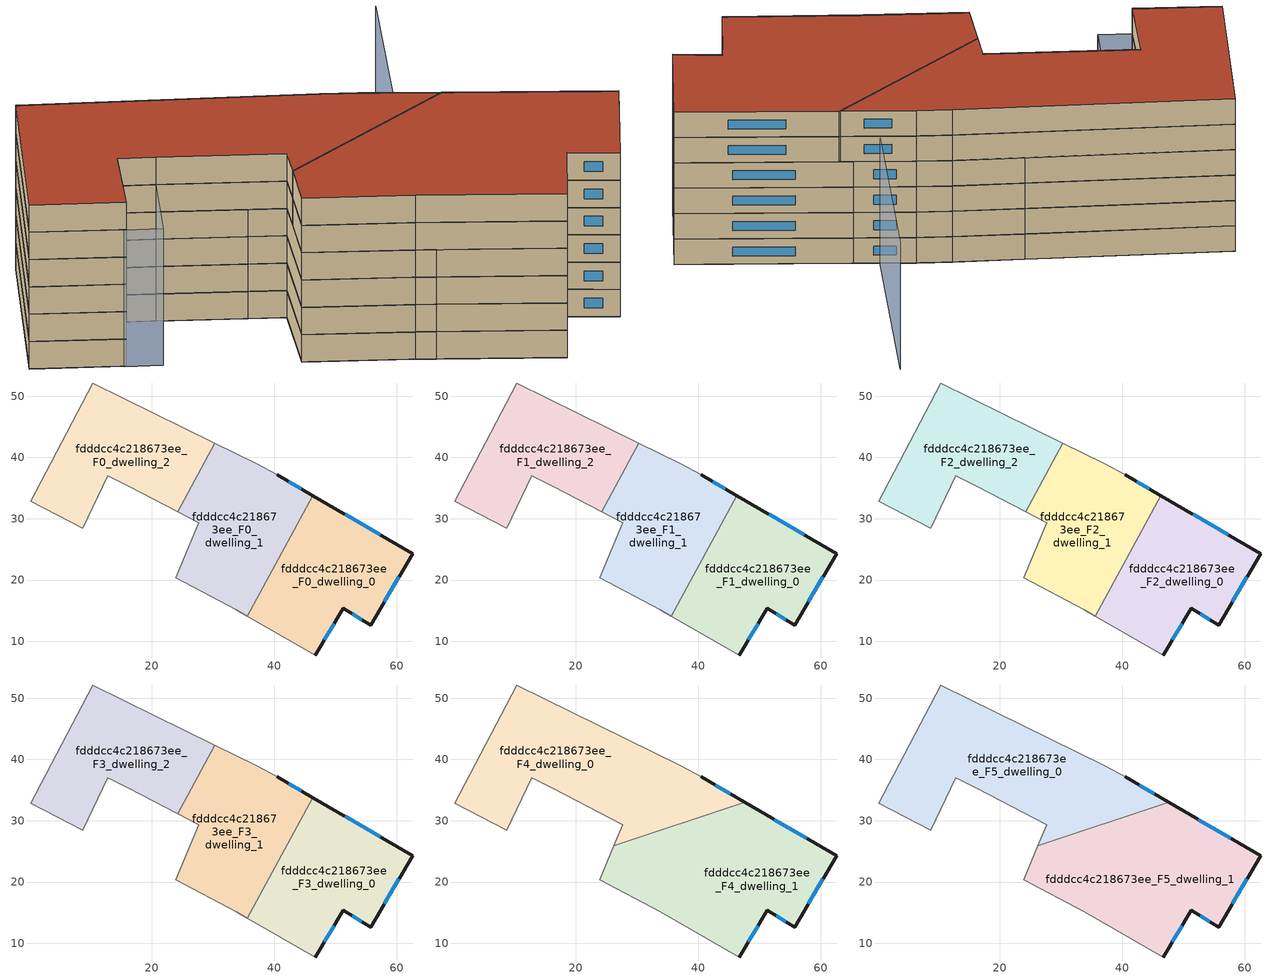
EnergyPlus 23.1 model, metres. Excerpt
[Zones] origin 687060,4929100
fdddcc4c218673ee_F0_dwelling_0
 floor ground (EU_floor_Construction): 55.78,12.64 62.6,24.29 46.3,33.79 35.65,14.08 46.74,7.76 51.3,15.37 z0
 wall outside (EU_wall_Construction): 46.3,33.79 62.6,24.29 55.78,12.64 51.3,15.37 46.74,7.76 z0:3
 wall adiabatic (EU_wall_Construction): 46.74,7.76 35.65,14.08 z0:3
 wall to fdddcc4c218673ee_F0_dwelling_1 (EU_wall_Construction): 35.65,14.08 46.3,33.79 z0:3
 window (EU_Window_Construction): 49.81,12.9 48.22,10.24 / 51.6,30.7 57.3,27.38 / 60.38,20.51 57.99,16.43 / 54.32,13.53 52.75,14.49 z0.98:2.02
fdddcc4c218673ee_F0_dwelling_1
 floor ground (EU_floor_Construction): 35.65,14.08 46.3,33.79 40.51,37.16 37.18,38.94 30.35,42.31 24.3,31.12 27.68,29.34 23.95,20.36 33.81,15.12 z0
 wall outside (EU_wall_Construction): 40.51,37.16 46.3,33.79 z0:3
 wall adiabatic (EU_wall_Construction): 35.65,14.08 33.81,15.12 23.95,20.36 27.68,29.34 24.3,31.12 / 30.35,42.31 37.18,38.94 40.51,37.16 z0:3
 wall to fdddcc4c218673ee_F0_dwelling_2 (EU_wall_Construction): 24.3,31.12 30.35,42.31 z0:3
 window (EU_Window_Construction): 42.39,36.07 44.42,34.89 z0.98:2.02
fdddcc4c218673ee_F0_dwelling_2
 floor ground (EU_floor_Construction): 24.3,31.12 30.35,42.31 10.37,52.15 0.32,32.87 8.76,28.46 12.88,37.04 16.29,35.33 z0
 wall adiabatic (EU_wall_Construction): 24.3,31.12 16.29,35.33 12.88,37.04 8.76,28.46 0.32,32.87 10.37,52.15 30.35,42.31 z0:3
fdddcc4c218673ee_F1_dwelling_0
 floor to fdddcc4c218673ee_F0_dwelling_0 (EU_floor_Construction): 55.78,12.64 62.6,24.29 46.3,33.79 35.65,14.08 46.74,7.76 51.3,15.37 z3
 wall outside (EU_wall_Construction): 46.3,33.79 62.6,24.29 55.78,12.64 51.3,15.37 46.74,7.76 z3:6
 wall adiabatic (EU_wall_Construction): 46.74,7.76 35.65,14.08 z3:6
 wall to fdddcc4c218673ee_F1_dwelling_1 (EU_wall_Construction): 35.65,14.08 46.3,33.79 z3:6
 window (EU_Window_Construction): 49.81,12.9 48.22,10.24 / 51.6,30.7 57.3,27.38 / 60.38,20.51 57.99,16.43 / 54.32,13.53 52.75,14.49 z3.98:5.02
fdddcc4c218673ee_F1_dwelling_1
 floor to fdddcc4c218673ee_F0_dwelling_1 (EU_floor_Construction): 35.65,14.08 46.3,33.79 40.51,37.16 37.18,38.94 30.35,42.31 24.3,31.12 27.68,29.34 23.95,20.36 33.81,15.12 z3
 wall outside (EU_wall_Construction): 40.51,37.16 46.3,33.79 z3:6
 wall adiabatic (EU_wall_Construction): 35.65,14.08 33.81,15.12 23.95,20.36 27.68,29.34 24.3,31.12 / 30.35,42.31 37.18,38.94 40.51,37.16 z3:6
 wall to fdddcc4c218673ee_F1_dwelling_2 (EU_wall_Construction): 24.3,31.12 30.35,42.31 z3:6
 window (EU_Window_Construction): 42.39,36.07 44.42,34.89 z3.98:5.02
fdddcc4c218673ee_F1_dwelling_2
 floor to fdddcc4c218673ee_F0_dwelling_2 (EU_floor_Construction): 24.3,31.12 30.35,42.31 10.37,52.15 0.32,32.87 8.76,28.46 12.88,37.04 16.29,35.33 z3
 wall adiabatic (EU_wall_Construction): 24.3,31.12 16.29,35.33 12.88,37.04 8.76,28.46 0.32,32.87 10.37,52.15 30.35,42.31 z3:6
fdddcc4c218673ee_F2_dwelling_0
 floor to fdddcc4c218673ee_F1_dwelling_0 (EU_floor_Construction): 55.78,12.64 62.6,24.29 46.3,33.79 35.65,14.08 46.74,7.76 51.3,15.37 z6
 wall outside (EU_wall_Construction): 46.3,33.79 62.6,24.29 55.78,12.64 51.3,15.37 46.74,7.76 z6:9
 wall adiabatic (EU_wall_Construction): 46.74,7.76 35.65,14.08 z6:9
 wall to fdddcc4c218673ee_F2_dwelling_1 (EU_wall_Construction): 35.65,14.08 46.3,33.79 z6:9
 window (EU_Window_Construction): 49.81,12.9 48.22,10.24 / 51.6,30.7 57.3,27.38 / 60.38,20.51 57.99,16.43 / 54.32,13.53 52.75,14.49 z6.98:8.02
fdddcc4c218673ee_F2_dwelling_1
 floor to fdddcc4c218673ee_F1_dwelling_1 (EU_floor_Construction): 35.65,14.08 46.3,33.79 40.51,37.16 37.18,38.94 30.35,42.31 24.3,31.12 27.68,29.34 23.95,20.36 33.81,15.12 z6
 wall outside (EU_wall_Construction): 40.51,37.16 46.3,33.79 z6:9
 wall adiabatic (EU_wall_Construction): 35.65,14.08 33.81,15.12 23.95,20.36 27.68,29.34 24.3,31.12 / 30.35,42.31 37.18,38.94 40.51,37.16 z6:9
 wall to fdddcc4c218673ee_F2_dwelling_2 (EU_wall_Construction): 24.3,31.12 30.35,42.31 z6:9
 window (EU_Window_Construction): 42.39,36.07 44.42,34.89 z6.98:8.02
fdddcc4c218673ee_F2_dwelling_2
 floor to fdddcc4c218673ee_F1_dwelling_2 (EU_floor_Construction): 24.3,31.12 30.35,42.31 10.37,52.15 0.32,32.87 8.76,28.46 12.88,37.04 16.29,35.33 z6
 wall adiabatic (EU_wall_Construction): 24.3,31.12 16.29,35.33 12.88,37.04 8.76,28.46 0.32,32.87 10.37,52.15 30.35,42.31 z6:9
fdddcc4c218673ee_F3_dwelling_0
 floor to fdddcc4c218673ee_F2_dwelling_0 (EU_floor_Construction): 55.78,12.64 62.6,24.29 46.3,33.79 35.65,14.08 46.74,7.76 51.3,15.37 z9
 wall outside (EU_wall_Construction): 46.3,33.79 62.6,24.29 55.78,12.64 51.3,15.37 46.74,7.76 z9:12
 wall adiabatic (EU_wall_Construction): 46.74,7.76 35.65,14.08 z9:12
 wall to fdddcc4c218673ee_F3_dwelling_1 (EU_wall_Construction): 35.65,14.08 46.3,33.79 z9:12
 window (EU_Window_Construction): 49.81,12.9 48.22,10.24 / 51.6,30.7 57.3,27.38 / 60.38,20.51 57.99,16.43 / 54.32,13.53 52.75,14.49 z9.98:11.02
fdddcc4c218673ee_F3_dwelling_1
 floor to fdddcc4c218673ee_F2_dwelling_1 (EU_floor_Construction): 35.65,14.08 46.3,33.79 40.51,37.16 37.18,38.94 30.35,42.31 24.3,31.12 27.68,29.34 23.95,20.36 33.81,15.12 z9
 wall outside (EU_wall_Construction): 40.51,37.16 46.3,33.79 z9:12
 wall adiabatic (EU_wall_Construction): 35.65,14.08 33.81,15.12 23.95,20.36 27.68,29.34 24.3,31.12 / 30.35,42.31 37.18,38.94 40.51,37.16 z9:12
 wall to fdddcc4c218673ee_F3_dwelling_2 (EU_wall_Construction): 24.3,31.12 30.35,42.31 z9:12
 window (EU_Window_Construction): 42.39,36.07 44.42,34.89 z9.98:11.02
fdddcc4c218673ee_F3_dwelling_2
 floor to fdddcc4c218673ee_F2_dwelling_2 (EU_floor_Construction): 24.3,31.12 30.35,42.31 10.37,52.15 0.32,32.87 8.76,28.46 12.88,37.04 16.29,35.33 z9
 wall adiabatic (EU_wall_Construction): 24.3,31.12 16.29,35.33 12.88,37.04 8.76,28.46 0.32,32.87 10.37,52.15 30.35,42.31 z9:12
fdddcc4c218673ee_F4_dwelling_0
 floor to fdddcc4c218673ee_F3_dwelling_0 (EU_floor_Construction): 47.59,33.04 46.3,33.79 45.53,32.35 z12
 floor to fdddcc4c218673ee_F3_dwelling_1 (EU_floor_Construction): 45.53,32.35 46.3,33.79 40.51,37.16 37.18,38.94 30.35,42.31 24.3,31.12 27.68,29.34 26.27,25.95 z12
 floor to fdddcc4c218673ee_F3_dwelling_2 (EU_floor_Construction): 24.3,31.12 30.35,42.31 10.37,52.15 0.32,32.87 8.76,28.46 12.88,37.04 16.29,35.33 z12
 wall outside (EU_wall_Construction): 40.51,37.16 47.59,33.04 z12:15
 wall adiabatic (EU_wall_Construction): 26.27,25.95 27.68,29.34 16.29,35.33 12.88,37.04 8.76,28.46 0.32,32.87 10.37,52.15 37.18,38.94 40.51,37.16 z12:15
 wall to fdddcc4c218673ee_F4_dwelling_1 (EU_wall_Construction): 47.59,33.04 26.27,25.95 z12:15
 window (EU_Window_Construction): 42.81,35.82 45.28,34.38 z12.98:14.02
fdddcc4c218673ee_F4_dwelling_1
 floor to fdddcc4c218673ee_F3_dwelling_0 (EU_floor_Construction): 55.78,12.64 62.6,24.29 47.59,33.04 45.53,32.35 35.65,14.08 46.74,7.76 51.3,15.37 z12
 floor to fdddcc4c218673ee_F3_dwelling_1 (EU_floor_Construction): 35.65,14.08 45.53,32.35 26.27,25.95 23.95,20.36 33.81,15.12 z12
 wall outside (EU_wall_Construction): 47.59,33.04 62.6,24.29 55.78,12.64 51.3,15.37 46.74,7.76 z12:15
 wall adiabatic (EU_wall_Construction): 46.74,7.76 33.81,15.12 23.95,20.36 26.27,25.95 z12:15
 window (EU_Window_Construction): 52.47,30.2 57.72,27.14 / 60.38,20.51 57.99,16.43 / 54.32,13.53 52.75,14.49 / 49.81,12.9 48.22,10.24 z12.98:14.02
fdddcc4c218673ee_F5_dwelling_0
 floor to fdddcc4c218673ee_F4_dwelling_0 (EU_floor_Construction): 47.59,33.04 40.51,37.16 37.18,38.94 10.37,52.15 0.32,32.87 8.76,28.46 12.88,37.04 16.29,35.33 27.68,29.34 26.27,25.95 z15
 wall outside (EU_wall_Construction): 40.51,37.16 47.59,33.04 z15:18
 wall adiabatic (EU_wall_Construction): 26.27,25.95 27.68,29.34 16.29,35.33 12.88,37.04 8.76,28.46 0.32,32.87 10.37,52.15 37.18,38.94 40.51,37.16 z15:18
 wall to fdddcc4c218673ee_F5_dwelling_1 (EU_wall_Construction): 47.59,33.04 26.27,25.95 z15:18
 window (EU_Window_Construction): 42.81,35.82 45.28,34.38 z15.98:17.02
 roof outside (EU_roof_Construction): 40.51,37.16 47.59,33.04 26.27,25.95 27.68,29.34 16.29,35.33 12.88,37.04 8.76,28.46 0.32,32.87 10.37,52.15 37.18,38.94 z18
fdddcc4c218673ee_F5_dwelling_1
 floor to fdddcc4c218673ee_F4_dwelling_1 (EU_floor_Construction): 55.78,12.64 62.6,24.29 47.59,33.04 26.27,25.95 23.95,20.36 33.81,15.12 46.74,7.76 51.3,15.37 z15
 wall outside (EU_wall_Construction): 47.59,33.04 62.6,24.29 55.78,12.64 51.3,15.37 46.74,7.76 z15:18
 wall adiabatic (EU_wall_Construction): 46.74,7.76 33.81,15.12 23.95,20.36 26.27,25.95 z15:18
 window (EU_Window_Construction): 52.47,30.2 57.72,27.14 / 60.38,20.51 57.99,16.43 / 54.32,13.53 52.75,14.49 / 49.81,12.9 48.22,10.24 z15.98:17.02
 roof outside (EU_roof_Construction): 62.6,24.29 55.78,12.64 51.3,15.37 46.74,7.76 33.81,15.12 23.95,20.36 26.27,25.95 47.59,33.04 z18
shading: 54.78,57.45 44.09,35.57 / 12.88,37.05 16.29,35.33 / 16.29,35.33 11.97,26.77 / 11.97,26.77 8.56,28.49 / 8.56,28.49 12.88,37.05 z0:15
[Building]
EU S2 Campaign: North Axis=0; Terrain=City; Solar Distribution=FullExterior
[Site:Location]
Bologna: Latitude=44.5; Longitude=11.25; Time Zone=1; Elevation=37
[SizingPeriod:WeatherFileDays]
AnnualSizingPeriod: Begin Month=1; Begin Day of Month=1; End Month=12; End Day of Month=31; Day of Week for Start Day=Monday; Use Weather File Daylight Saving Period=No; Use Weather File Rain and Snow Indicators=No
[MATERIAL]
EU_InternalMass_Material: Roughness=MediumRough; Thickness=0.1; Conductivity=1; Density=1800; Specific Heat=900; Thermal Absorptance=0.9; Solar Absorptance=0.7; Visible Absorptance=0.7
[MATERIAL:NOMASS] Roughness=MediumRough; Thermal Absorptance=0.9; Solar Absorptance=0.7; Visible Absorptance=0.7
Name | Thermal Resistance
EU_wall_NoMass | 0.905828
EU_roof_NoMass | 0.37593
EU_floor_NoMass | 0.67114
[WINDOWMATERIAL:SIMPLEGLAZINGSYSTEM]
EU_Window_SimpleGlazing: UFactor=4.52486; Solar Heat Gain Coefficient=0.85; Visible Transmittance=0.85
[CONSTRUCTION]
EU_wall_Construction: EU_wall_NoMass
EU_roof_Construction: EU_roof_NoMass
EU_floor_Construction: EU_floor_NoMass
EU_InternalMass_Construction: EU_InternalMass_Material
EU_Window_Construction: EU_Window_SimpleGlazing
[ZONE] Type=1; Multiplier=1; Ceiling Height=autocalculate; Floor Area=autocalculate; Part of Total Floor Area=Yes
Name | Volume
fdddcc4c218673ee_F0_dwelling_0; fdddcc4c218673ee_F1_dwelling_0; fdddcc4c218673ee_F2_dwelling_0; fdddcc4c218673ee_F3_dwelling_0 | 1096.83
fdddcc4c218673ee_F4_dwelling_0 | 1645.24
fdddcc4c218673ee_F5_dwelling_0 | 1645.25
fdddcc4c218673ee_F0_dwelling_1; fdddcc4c218673ee_F1_dwelling_1; fdddcc4c218673ee_F2_dwelling_1; fdddcc4c218673ee_F3_dwelling_1; fdddcc4c218673ee_F0_dwelling_2; fdddcc4c218673ee_F1_dwelling_2; fdddcc4c218673ee_F2_dwelling_2; fdddcc4c218673ee_F3_dwelling_2 | 1096.81
fdddcc4c218673ee_F4_dwelling_1; fdddcc4c218673ee_F5_dwelling_1 | 1645.19
[INTERNALMASS] Construction=EU_InternalMass_Construction
Name | Zone or ZoneList | Surface Area
fdddcc4c218673ee_F0_dwelling_0_EU_InternalMass | fdddcc4c218673ee_F0_dwelling_0 | 365.61
fdddcc4c218673ee_F0_dwelling_1_EU_InternalMass | fdddcc4c218673ee_F0_dwelling_1 | 365.603
fdddcc4c218673ee_F0_dwelling_2_EU_InternalMass | fdddcc4c218673ee_F0_dwelling_2 | 365.604
fdddcc4c218673ee_F1_dwelling_0_EU_InternalMass | fdddcc4c218673ee_F1_dwelling_0 | 365.61
fdddcc4c218673ee_F1_dwelling_1_EU_InternalMass | fdddcc4c218673ee_F1_dwelling_1 | 365.603
fdddcc4c218673ee_F1_dwelling_2_EU_InternalMass | fdddcc4c218673ee_F1_dwelling_2 | 365.604
fdddcc4c218673ee_F2_dwelling_0_EU_InternalMass | fdddcc4c218673ee_F2_dwelling_0 | 365.61
fdddcc4c218673ee_F2_dwelling_1_EU_InternalMass | fdddcc4c218673ee_F2_dwelling_1 | 365.603
fdddcc4c218673ee_F2_dwelling_2_EU_InternalMass | fdddcc4c218673ee_F2_dwelling_2 | 365.604
fdddcc4c218673ee_F3_dwelling_0_EU_InternalMass | fdddcc4c218673ee_F3_dwelling_0 | 365.61
fdddcc4c218673ee_F3_dwelling_1_EU_InternalMass | fdddcc4c218673ee_F3_dwelling_1 | 365.603
fdddcc4c218673ee_F3_dwelling_2_EU_InternalMass | fdddcc4c218673ee_F3_dwelling_2 | 365.604
fdddcc4c218673ee_F4_dwelling_0_EU_InternalMass | fdddcc4c218673ee_F4_dwelling_0 | 548.417
fdddcc4c218673ee_F4_dwelling_1_EU_InternalMass | fdddcc4c218673ee_F4_dwelling_1 | 548.397
fdddcc4c218673ee_F5_dwelling_0_EU_InternalMass | fdddcc4c218673ee_F5_dwelling_0 | 548.417
fdddcc4c218673ee_F5_dwelling_1_EU_InternalMass | fdddcc4c218673ee_F5_dwelling_1 | 548.397
[OTHEREQUIPMENT] Fuel Type=Electricity; Design Level Calculation Method=Watts/Area; Power per Zone Floor Area=1; Fraction Latent=0; Fraction Radiant=0; Fraction Lost=0; Carbon Dioxide Generation Rate=0; EndUse Subcategory=EU_Step8_InternalGains
Name | Zone or ZoneList or Space or SpaceList | Schedule
EU_Step8_InternalGain_fdddcc4c218673ee_F0_dwelling_0_f000 | fdddcc4c218673ee_F0_dwelling_0 | EU_Step8_GainSchedule_fdddcc4c218673ee_F0_dwelling_0_f000
EU_Step8_InternalGain_fdddcc4c218673ee_F0_dwelling_1_f000 | fdddcc4c218673ee_F0_dwelling_1 | EU_Step8_GainSchedule_fdddcc4c218673ee_F0_dwelling_1_f000
EU_Step8_InternalGain_fdddcc4c218673ee_F0_dwelling_2_f000 | fdddcc4c218673ee_F0_dwelling_2 | EU_Step8_GainSchedule_fdddcc4c218673ee_F0_dwelling_2_f000
EU_Step8_InternalGain_fdddcc4c218673ee_F1_dwelling_0_f000 | fdddcc4c218673ee_F1_dwelling_0 | EU_Step8_GainSchedule_fdddcc4c218673ee_F1_dwelling_0_f000
EU_Step8_InternalGain_fdddcc4c218673ee_F1_dwelling_1_f000 | fdddcc4c218673ee_F1_dwelling_1 | EU_Step8_GainSchedule_fdddcc4c218673ee_F1_dwelling_1_f000
EU_Step8_InternalGain_fdddcc4c218673ee_F1_dwelling_2_f000 | fdddcc4c218673ee_F1_dwelling_2 | EU_Step8_GainSchedule_fdddcc4c218673ee_F1_dwelling_2_f000
EU_Step8_InternalGain_fdddcc4c218673ee_F2_dwelling_0_f000 | fdddcc4c218673ee_F2_dwelling_0 | EU_Step8_GainSchedule_fdddcc4c218673ee_F2_dwelling_0_f000
EU_Step8_InternalGain_fdddcc4c218673ee_F2_dwelling_1_f000 | fdddcc4c218673ee_F2_dwelling_1 | EU_Step8_GainSchedule_fdddcc4c218673ee_F2_dwelling_1_f000
EU_Step8_InternalGain_fdddcc4c218673ee_F2_dwelling_2_f000 | fdddcc4c218673ee_F2_dwelling_2 | EU_Step8_GainSchedule_fdddcc4c218673ee_F2_dwelling_2_f000
EU_Step8_InternalGain_fdddcc4c218673ee_F3_dwelling_0_f000 | fdddcc4c218673ee_F3_dwelling_0 | EU_Step8_GainSchedule_fdddcc4c218673ee_F3_dwelling_0_f000
EU_Step8_InternalGain_fdddcc4c218673ee_F3_dwelling_1_f000 | fdddcc4c218673ee_F3_dwelling_1 | EU_Step8_GainSchedule_fdddcc4c218673ee_F3_dwelling_1_f000
EU_Step8_InternalGain_fdddcc4c218673ee_F3_dwelling_2_f000 | fdddcc4c218673ee_F3_dwelling_2 | EU_Step8_GainSchedule_fdddcc4c218673ee_F3_dwelling_2_f000
EU_Step8_InternalGain_fdddcc4c218673ee_F4_dwelling_0_f000 | fdddcc4c218673ee_F4_dwelling_0 | EU_Step8_GainSchedule_fdddcc4c218673ee_F4_dwelling_0_f000
EU_Step8_InternalGain_fdddcc4c218673ee_F4_dwelling_1_f000 | fdddcc4c218673ee_F4_dwelling_1 | EU_Step8_GainSchedule_fdddcc4c218673ee_F4_dwelling_1_f000
EU_Step8_InternalGain_fdddcc4c218673ee_F5_dwelling_0_f000 | fdddcc4c218673ee_F5_dwelling_0 | EU_Step8_GainSchedule_fdddcc4c218673ee_F5_dwelling_0_f000
EU_Step8_InternalGain_fdddcc4c218673ee_F5_dwelling_1_f000 | fdddcc4c218673ee_F5_dwelling_1 | EU_Step8_GainSchedule_fdddcc4c218673ee_F5_dwelling_1_f000
[ZONEVENTILATION:DESIGNFLOWRATE] Schedule=EU_AlwaysOn; Design Flow Rate Calculation Method=AirChanges/Hour; Air Changes per Hour=0.73129; Ventilation Type=Natural; Fan Pressure Rise=0; Fan Total Efficiency=1; Constant Term Coefficient=1; Temperature Term Coefficient=0; Velocity Term Coefficient=0; Velocity Squared Term Coefficient=0; Minimum Indoor Temperature=-100; Maximum Indoor Temperature=100; Delta Temperature=-100; Minimum Outdoor Temperature=-100; Maximum Outdoor Temperature=100; Maximum Wind Speed=40
Name | Zone or ZoneList or Space or SpaceList
EU_ConstantAir_fdddcc4c218673ee_F0_dwelling_0 | fdddcc4c218673ee_F0_dwelling_0
EU_ConstantAir_fdddcc4c218673ee_F0_dwelling_1 | fdddcc4c218673ee_F0_dwelling_1
EU_ConstantAir_fdddcc4c218673ee_F0_dwelling_2 | fdddcc4c218673ee_F0_dwelling_2
EU_ConstantAir_fdddcc4c218673ee_F1_dwelling_0 | fdddcc4c218673ee_F1_dwelling_0
EU_ConstantAir_fdddcc4c218673ee_F1_dwelling_1 | fdddcc4c218673ee_F1_dwelling_1
EU_ConstantAir_fdddcc4c218673ee_F1_dwelling_2 | fdddcc4c218673ee_F1_dwelling_2
EU_ConstantAir_fdddcc4c218673ee_F2_dwelling_0 | fdddcc4c218673ee_F2_dwelling_0
EU_ConstantAir_fdddcc4c218673ee_F2_dwelling_1 | fdddcc4c218673ee_F2_dwelling_1
EU_ConstantAir_fdddcc4c218673ee_F2_dwelling_2 | fdddcc4c218673ee_F2_dwelling_2
EU_ConstantAir_fdddcc4c218673ee_F3_dwelling_0 | fdddcc4c218673ee_F3_dwelling_0
EU_ConstantAir_fdddcc4c218673ee_F3_dwelling_1 | fdddcc4c218673ee_F3_dwelling_1
EU_ConstantAir_fdddcc4c218673ee_F3_dwelling_2 | fdddcc4c218673ee_F3_dwelling_2
EU_ConstantAir_fdddcc4c218673ee_F4_dwelling_0 | fdddcc4c218673ee_F4_dwelling_0
EU_ConstantAir_fdddcc4c218673ee_F4_dwelling_1 | fdddcc4c218673ee_F4_dwelling_1
EU_ConstantAir_fdddcc4c218673ee_F5_dwelling_0 | fdddcc4c218673ee_F5_dwelling_0
EU_ConstantAir_fdddcc4c218673ee_F5_dwelling_1 | fdddcc4c218673ee_F5_dwelling_1
[HVACTEMPLATE:THERMOSTAT] Constant Heating Setpoint=20; Constant Cooling Setpoint=50
EU_HeatOnly_fdddcc4c218673ee_F0_dwelling_0; EU_HeatOnly_fdddcc4c218673ee_F0_dwelling_1; EU_HeatOnly_fdddcc4c218673ee_F0_dwelling_2; EU_HeatOnly_fdddcc4c218673ee_F1_dwelling_0; EU_HeatOnly_fdddcc4c218673ee_F1_dwelling_1; EU_HeatOnly_fdddcc4c218673ee_F1_dwelling_2; EU_HeatOnly_fdddcc4c218673ee_F2_dwelling_0; EU_HeatOnly_fdddcc4c218673ee_F2_dwelling_1; EU_HeatOnly_fdddcc4c218673ee_F2_dwelling_2; EU_HeatOnly_fdddcc4c218673ee_F3_dwelling_0; EU_HeatOnly_fdddcc4c218673ee_F3_dwelling_1; EU_HeatOnly_fdddcc4c218673ee_F3_dwelling_2; EU_HeatOnly_fdddcc4c218673ee_F4_dwelling_0; EU_HeatOnly_fdddcc4c218673ee_F4_dwelling_1; EU_HeatOnly_fdddcc4c218673ee_F5_dwelling_0; EU_HeatOnly_fdddcc4c218673ee_F5_dwelling_1
[HVACTEMPLATE:ZONE:IDEALLOADSAIRSYSTEM] System Availability Schedule=EU_AlwaysOn; Maximum Heating Supply Air Temperature=50; Minimum Cooling Supply Air Temperature=13; Maximum Heating Supply Air Humidity Ratio=0.0156; Minimum Cooling Supply Air Humidity Ratio=0.0077; Heating Limit=NoLimit; Cooling Limit=NoLimit; Heating Availability Schedule=EU_AlwaysOn; Cooling Availability Schedule=EU_CoolingOff; Dehumidification Control Type=ConstantSensibleHeatRatio; Cooling Sensible Heat Ratio=0.7; Dehumidification Setpoint=60; Humidification Control Type=None; Humidification Setpoint=30; Outdoor Air Method=None; Outdoor Air Flow Rate per Person=0.00944; Outdoor Air Flow Rate per Zone Floor Area=0; Outdoor Air Flow Rate per Zone=0; Demand Controlled Ventilation Type=None; Outdoor Air Economizer Type=NoEconomizer; Heat Recovery Type=None; Sensible Heat Recovery Effectiveness=0.7; Latent Heat Recovery Effectiveness=0.65
Name | Template Thermostat
fdddcc4c218673ee_F0_dwelling_0 | EU_HeatOnly_fdddcc4c218673ee_F0_dwelling_0
fdddcc4c218673ee_F0_dwelling_1 | EU_HeatOnly_fdddcc4c218673ee_F0_dwelling_1
fdddcc4c218673ee_F0_dwelling_2 | EU_HeatOnly_fdddcc4c218673ee_F0_dwelling_2
fdddcc4c218673ee_F1_dwelling_0 | EU_HeatOnly_fdddcc4c218673ee_F1_dwelling_0
fdddcc4c218673ee_F1_dwelling_1 | EU_HeatOnly_fdddcc4c218673ee_F1_dwelling_1
fdddcc4c218673ee_F1_dwelling_2 | EU_HeatOnly_fdddcc4c218673ee_F1_dwelling_2
fdddcc4c218673ee_F2_dwelling_0 | EU_HeatOnly_fdddcc4c218673ee_F2_dwelling_0
fdddcc4c218673ee_F2_dwelling_1 | EU_HeatOnly_fdddcc4c218673ee_F2_dwelling_1
fdddcc4c218673ee_F2_dwelling_2 | EU_HeatOnly_fdddcc4c218673ee_F2_dwelling_2
fdddcc4c218673ee_F3_dwelling_0 | EU_HeatOnly_fdddcc4c218673ee_F3_dwelling_0
fdddcc4c218673ee_F3_dwelling_1 | EU_HeatOnly_fdddcc4c218673ee_F3_dwelling_1
fdddcc4c218673ee_F3_dwelling_2 | EU_HeatOnly_fdddcc4c218673ee_F3_dwelling_2
fdddcc4c218673ee_F4_dwelling_0 | EU_HeatOnly_fdddcc4c218673ee_F4_dwelling_0
fdddcc4c218673ee_F4_dwelling_1 | EU_HeatOnly_fdddcc4c218673ee_F4_dwelling_1
fdddcc4c218673ee_F5_dwelling_0 | EU_HeatOnly_fdddcc4c218673ee_F5_dwelling_0
fdddcc4c218673ee_F5_dwelling_1 | EU_HeatOnly_fdddcc4c218673ee_F5_dwelling_1
[SIZING:ZONE] Zone Cooling Design Supply Air Temperature Input Method=SupplyAirTemperature; Zone Cooling Design Supply Air Temperature=13; Zone Heating Design Supply Air Temperature Input Method=SupplyAirTemperature; Zone Heating Design Supply Air Temperature=50; Zone Cooling Design Supply Air Humidity Ratio=0.008; Zone Heating Design Supply Air Humidity Ratio=0.008; Cooling Design Air Flow Method=DesignDay; Cooling Design Air Flow Rate=0; Cooling Minimum Air Flow per Zone Floor Area=0.000762; Cooling Minimum Air Flow=0; Cooling Minimum Air Flow Fraction=0.2; Heating Design Air Flow Method=DesignDay; Heating Design Air Flow Rate=0; Heating Maximum Air Flow per Zone Floor Area=0.002032; Heating Maximum Air Flow=0.141576; Heating Maximum Air Flow Fraction=0.3; Account for Dedicated Outdoor Air System=No; Dedicated Outdoor Air System Control Strategy=NeutralSupplyAir; Dedicated Outdoor Air Low Setpoint Temperature for Design=autosize; Dedicated Outdoor Air High Setpoint Temperature for Design=autosize; Zone Load Sizing Method=Sensible Load Only No Latent Load; Zone Latent Cooling Design Supply Air Humidity Ratio Input Method=HumidityRatioDifference; Zone Cooling Design Supply Air Humidity Ratio Difference=0.005; Zone Latent Heating Design Supply Air Humidity Ratio Input Method=HumidityRatioDifference; Zone Humidification Design Supply Air Humidity Ratio Difference=0.005
fdddcc4c218673ee_F0_dwelling_0; fdddcc4c218673ee_F0_dwelling_1; fdddcc4c218673ee_F0_dwelling_2; fdddcc4c218673ee_F1_dwelling_0; fdddcc4c218673ee_F1_dwelling_1; fdddcc4c218673ee_F1_dwelling_2; fdddcc4c218673ee_F2_dwelling_0; fdddcc4c218673ee_F2_dwelling_1; fdddcc4c218673ee_F2_dwelling_2; fdddcc4c218673ee_F3_dwelling_0; fdddcc4c218673ee_F3_dwelling_1; fdddcc4c218673ee_F3_dwelling_2; fdddcc4c218673ee_F4_dwelling_0; fdddcc4c218673ee_F4_dwelling_1; fdddcc4c218673ee_F5_dwelling_0; fdddcc4c218673ee_F5_dwelling_1
[SCHEDULE:CONSTANT]
Name | Hourly Value
EU_AlwaysOn | 1
EU_CoolingOff | 0
[SCHEDULE:FILE] Column Number=1; Rows to Skip at Top=0; Number of Hours of Data=8760; Column Separator=Comma; Interpolate to Timestep=No; Minutes per Item=60; Adjust Schedule for Daylight Savings=Yes
Name | File
EU_Step8_GainSchedule_fdddcc4c218673ee_F0_dwelling_0_f000 | ../../schedules/fdddcc4c218673ee/fdddcc4c218673ee_F0_dwelling_0_f000_gain.csv
EU_Step8_GainSchedule_fdddcc4c218673ee_F0_dwelling_1_f000 | ../../schedules/fdddcc4c218673ee/fdddcc4c218673ee_F0_dwelling_1_f000_gain.csv
EU_Step8_GainSchedule_fdddcc4c218673ee_F0_dwelling_2_f000 | ../../schedules/fdddcc4c218673ee/fdddcc4c218673ee_F0_dwelling_2_f000_gain.csv
EU_Step8_GainSchedule_fdddcc4c218673ee_F1_dwelling_0_f000 | ../../schedules/fdddcc4c218673ee/fdddcc4c218673ee_F1_dwelling_0_f000_gain.csv
EU_Step8_GainSchedule_fdddcc4c218673ee_F1_dwelling_1_f000 | ../../schedules/fdddcc4c218673ee/fdddcc4c218673ee_F1_dwelling_1_f000_gain.csv
EU_Step8_GainSchedule_fdddcc4c218673ee_F1_dwelling_2_f000 | ../../schedules/fdddcc4c218673ee/fdddcc4c218673ee_F1_dwelling_2_f000_gain.csv
EU_Step8_GainSchedule_fdddcc4c218673ee_F2_dwelling_0_f000 | ../../schedules/fdddcc4c218673ee/fdddcc4c218673ee_F2_dwelling_0_f000_gain.csv
EU_Step8_GainSchedule_fdddcc4c218673ee_F2_dwelling_1_f000 | ../../schedules/fdddcc4c218673ee/fdddcc4c218673ee_F2_dwelling_1_f000_gain.csv
EU_Step8_GainSchedule_fdddcc4c218673ee_F2_dwelling_2_f000 | ../../schedules/fdddcc4c218673ee/fdddcc4c218673ee_F2_dwelling_2_f000_gain.csv
EU_Step8_GainSchedule_fdddcc4c218673ee_F3_dwelling_0_f000 | ../../schedules/fdddcc4c218673ee/fdddcc4c218673ee_F3_dwelling_0_f000_gain.csv
EU_Step8_GainSchedule_fdddcc4c218673ee_F3_dwelling_1_f000 | ../../schedules/fdddcc4c218673ee/fdddcc4c218673ee_F3_dwelling_1_f000_gain.csv
EU_Step8_GainSchedule_fdddcc4c218673ee_F3_dwelling_2_f000 | ../../schedules/fdddcc4c218673ee/fdddcc4c218673ee_F3_dwelling_2_f000_gain.csv
EU_Step8_GainSchedule_fdddcc4c218673ee_F4_dwelling_0_f000 | ../../schedules/fdddcc4c218673ee/fdddcc4c218673ee_F4_dwelling_0_f000_gain.csv
EU_Step8_GainSchedule_fdddcc4c218673ee_F4_dwelling_1_f000 | ../../schedules/fdddcc4c218673ee/fdddcc4c218673ee_F4_dwelling_1_f000_gain.csv
EU_Step8_GainSchedule_fdddcc4c218673ee_F5_dwelling_0_f000 | ../../schedules/fdddcc4c218673ee/fdddcc4c218673ee_F5_dwelling_0_f000_gain.csv
EU_Step8_GainSchedule_fdddcc4c218673ee_F5_dwelling_1_f000 | ../../schedules/fdddcc4c218673ee/fdddcc4c218673ee_F5_dwelling_1_f000_gain.csv
